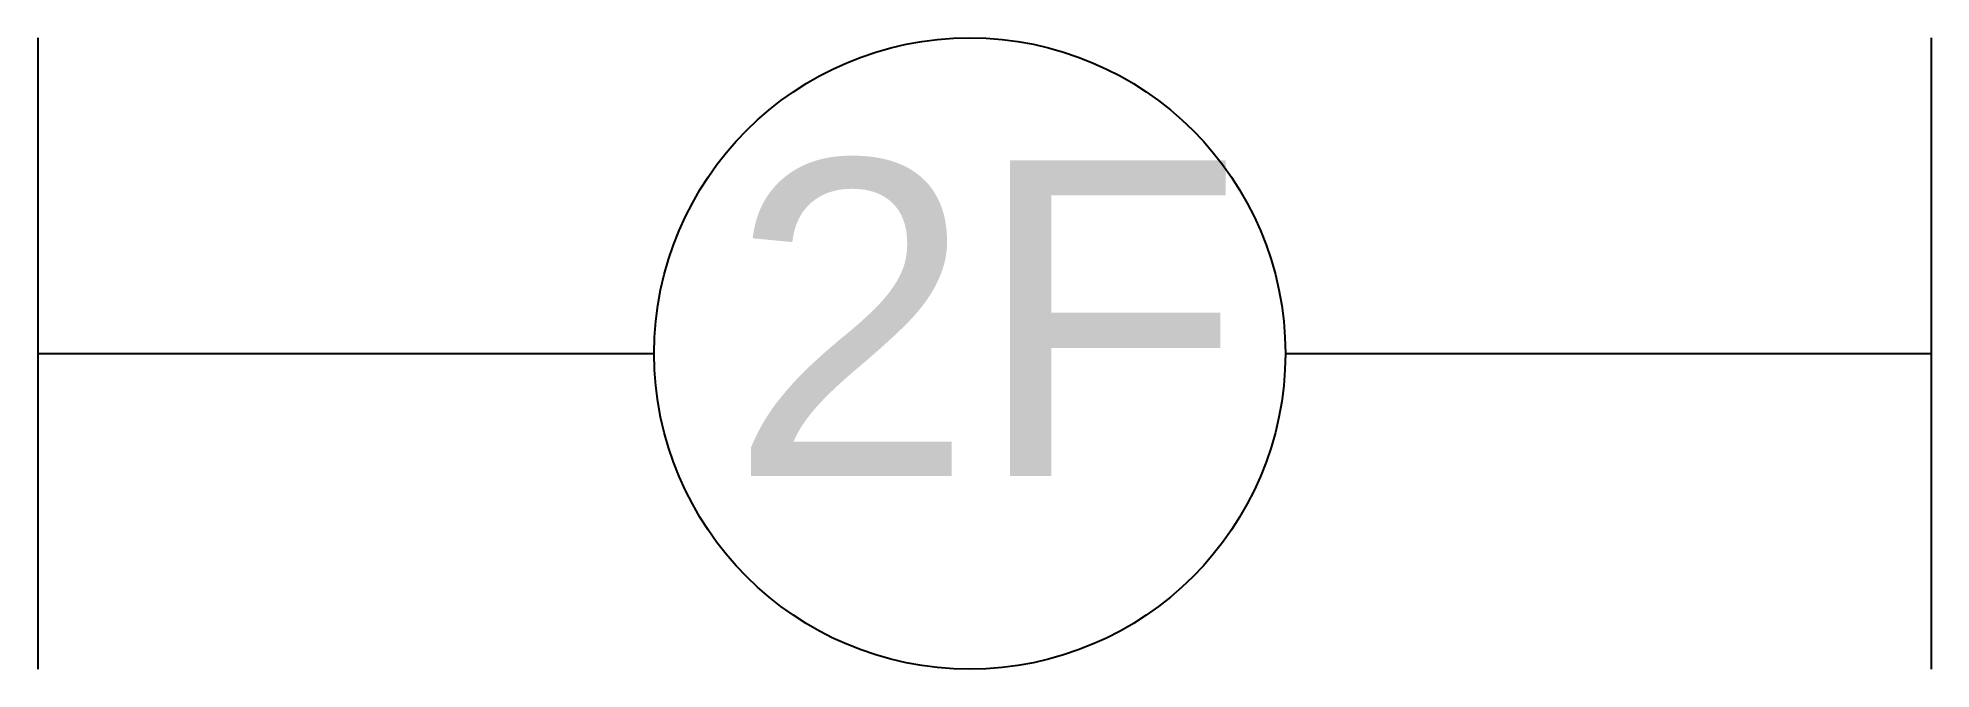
# Model space of a CAD drawing. Header units: millimetres. Extents: x 3463 to 4063, y 1662 to 1862.
import ezdxf

# ---------------------------------------------------------------- set-up
doc = ezdxf.new("R2010")
doc.units = ezdxf.units.MM
doc.layers.add('lights', color=1, linetype='Continuous')
doc.styles.get("Standard").update_dxf_attribs({"font": 'arial.ttf'})

msp = doc.modelspace()

# ---------------------------------------------------------------- linework, layer by layer
at = {"layer": 'lights'}
for p, q in [((3462.91, 1862.26), (3462.91, 1662.26)), ((4062.91, 1862.26), (4062.91, 1662.26)), ((3462.91, 1762.26), (3658.25, 1762.26)), ((3858.25, 1762.26), (4062.91, 1762.26))]:
    msp.add_line(p, q, dxfattribs=at)
msp.add_circle((3758.25, 1762.26), 100, dxfattribs=at)

# ---------------------------------------------------------------- texts
at = {"layer": 'lights', "insert": (3681.88, 1823.46), "char_height": 100, "attachment_point": 1}
msp.add_mtext_dynamic_manual_height_columns('2F', width=100, gutter_width=12.5, heights=[0], dxfattribs=at)

doc.saveas('drawing.dxf')
